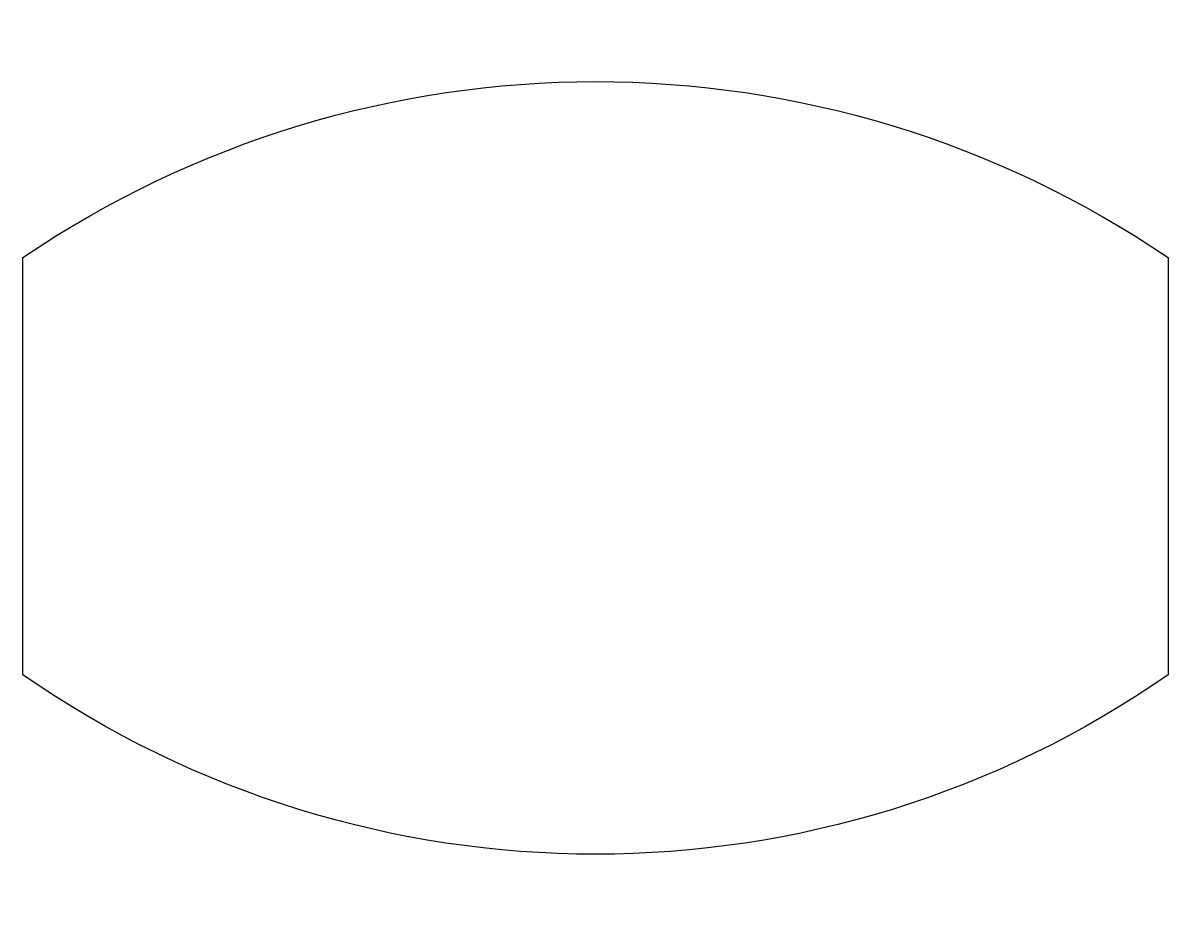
# Model space of a CAD drawing. Extents: x -137.2 to -112, y 133.6 to 153.2.
import ezdxf

# ---------------------------------------------------------------- set-up
doc = ezdxf.new("R2010")
doc.units = 0
doc.header["$MEASUREMENT"] = 0
doc.layers.add('version 1.3 modificada_Boceto8', color=7, linetype='Continuous')

msp = doc.modelspace()

# ---------------------------------------------------------------- linework, layer by layer
at = {"layer": 'version 1.3 modificada_Boceto8'}
for p, q in [((-137.225, 138.874), (-137.225, 148.051)), ((-112.025, 148.051), (-112.025, 138.874))]:
    msp.add_line(p, q, dxfattribs=at)
at = {"layer": 'version 1.3 modificada_Boceto8', "extrusion": (1.02699e-16, 6.10645e-16, -1)}
msp.add_arc((124.625, 129.489), 22.434, 55.8299, 124.1701, dxfattribs=at)
at = {"layer": 'version 1.3 modificada_Boceto8', "extrusion": (0, 0, -1)}
msp.add_arc((124.625, 156.999), 22.074, 235.1936, 304.8064, dxfattribs=at)

doc.saveas('drawing.dxf')
